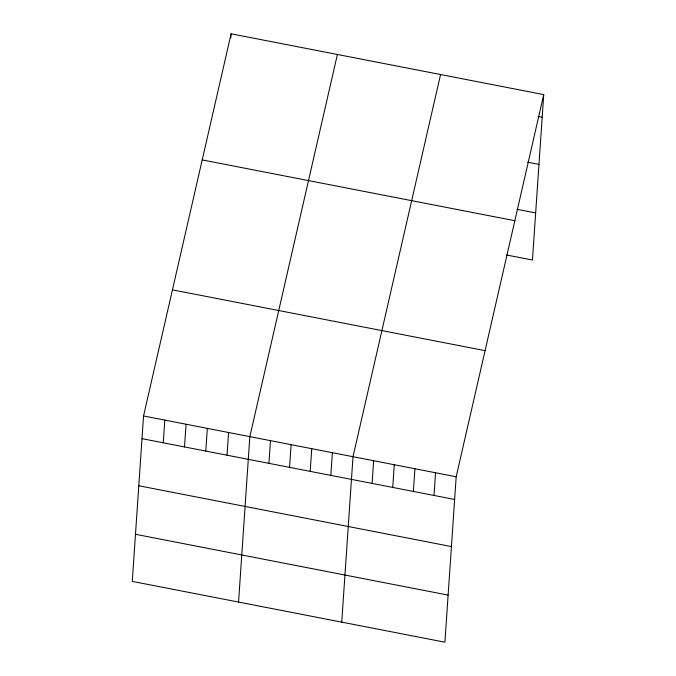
<?xml version="1.0" encoding="UTF-8"?>
<svg xmlns="http://www.w3.org/2000/svg" width="676" height="676" viewBox="0 0 676 676"><rect width="100%" height="100%" fill="white"/><g stroke="black" fill="none" stroke-linecap="round" stroke-linejoin="round"><path stroke-width="1.01" d="M143.549 415.968L132.268 581.394L444.901 642.2L456.182 476.774L543.732 94.606L231.099 33.8L143.549 415.968L456.182 476.774M163.254 442.797L164.809 420.1M184.514 446.929L186.061 424.241M230.82 37.924L231.099 33.8M205.774 451.069L207.321 428.373M227.035 455.202L228.581 432.505M238.56 602.071L249.841 436.645L337.392 54.477M268.93 463.347L270.476 440.651M289.565 467.361L291.111 444.664M310.2 471.375L311.746 448.678M330.826 475.389L332.381 452.692M341.735 622.131L353.007 456.706L440.566 74.537M372.096 483.416L373.642 460.719M392.731 487.43L394.277 464.733M413.366 491.444L414.912 468.747M434 495.457L435.547 472.761M543.732 94.606L532.451 260.032L506.662 255.013M538.054 116.492L542.186 117.294M527.626 162.189L538.975 164.403M517.098 209.315L535.662 212.932M202.209 159.916L514.842 220.722M172.439 289.852L485.072 350.658M142.002 438.665L454.635 499.463M138.791 485.765L451.424 546.571M135.479 534.293L448.112 595.1"/></g></svg>
